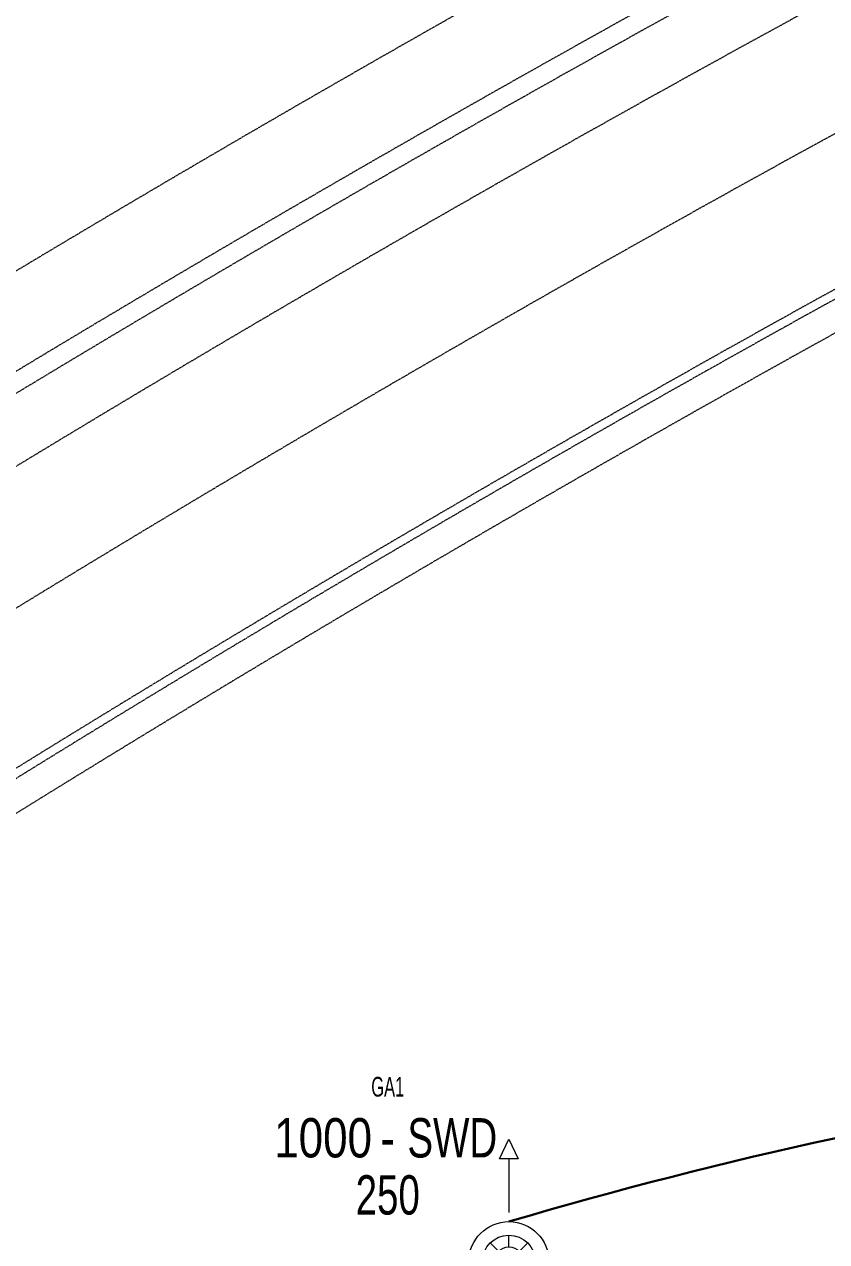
# Model space of a CAD drawing. Extents: x -1457 to 23780, y -2071 to 4205.
# Drawn here: x 13277.4 to 13542.5, y 1054.9 to 1457.1 of the extents above; entities that cross this region are included whole.
import ezdxf
from ezdxf.enums import TextEntityAlignment as Align

# ---------------------------------------------------------------- set-up
doc = ezdxf.new("R2010")
doc.units = 0
doc.header["$MEASUREMENT"] = 0
doc.linetypes.add('HIDDEN', pattern=[0.375, 0.25, -0.125])
doc.layers.get('0').update_dxf_attribs({"color": 9, "lineweight": 9})
for name, color, linetype, lineweight in [('-M-HV-MNF-KOD', 241, 'Continuous', 9), ('-M-HV-MNF-OLCU', 241, 'Continuous', 9), ('-M-HVAC-S-MNF2B', 141, 'Continuous', 9), ('-M-HVAC-S-MNFTXT', 61, 'Continuous', 9), ('E-KABLO', 7, 'Continuous', 30), ('M-TEFRIS2-015', 129, 'Continuous', 9)]:
    doc.layers.add(name, color=color, linetype=linetype, lineweight=lineweight)
doc.layers.add('-M-HV-MNF-TIP', color=168, linetype='Continuous', lineweight=9, plot=False)
doc.styles.add('Arial', font='arial.ttf', dxfattribs={"height": 2.5})
doc.styles.add('DEBI-BLOCK', font='arial.ttf', dxfattribs={"width": 0.8})

# ---------------------------------------------------------------- blocks, each defined once
blk = doc.blocks.new('2D-NZ1-265')
for p, q in [((0, 4.87), (0, 8.77)), ((-3.44, 3.44), (-6.2, 6.2)), ((3.44, 3.44), (6.2, 6.2)), ((-4.87, 0), (-8.77, 0)), ((-3.44, -3.44), (-6.2, -6.2)), ((3.44, -3.44), (6.2, -6.2)), ((4.87, 0), (8.77, 0)), ((0, -4.87), (0, -8.77))]:
    blk.add_line(p, q)
for points in [[(-0.01, 34.02), (-3.08, 34.02), (0, 40.49), (3.08, 34.02), (0, 34.02), (0, 16.25)], [(-34.02, -0.01), (-34.02, -3.08), (-40.49, 0), (-34.02, 3.08), (-34.02, 0), (-16.25, 0)], [(0.01, -34.02), (3.08, -34.02), (0, -40.49), (-3.08, -34.02), (0, -34.02), (0, -16.25)]]:
    blk.add_lwpolyline(points)
for radius in [13.25, 8.77, 4.87]:
    blk.add_circle((0, 0), radius)
at = {"layer": '-M-HV-MNF-TIP', "style": 'DEBI-BLOCK', "width": 0.8, "flags": 9}
for tag, p in [('X', (-3.36, -0.2)), ('Y', (-0.75, -0.2)), ('BLNAME', (-0.58, 1.16)), ('Z', (2.04, -0.2)), ('DEBI', (-3.36, -1.7))]:
    blk.add_attdef(tag, p, '', height=1, dxfattribs=at)
blk.add_attdef('KOT', text='', height=1, dxfattribs=at).set_placement((-0.81, 1.16), align=Align.RIGHT)
blk = doc.blocks.new('DEBI110')
at = {"layer": '-M-HV-MNF-KOD', "style": 'Arial', "width": 0.8, "flags": 9}
blk.add_attdef('ID', text='', height=0.3, dxfattribs=at).set_placement((0, 0), align=Align.MIDDLE)
at = {"layer": '-M-HV-MNF-KOD', "color": 241, "style": 'Arial', "width": 0.8, "flags": 9}
blk.add_attdef('KOD', text='', height=1, dxfattribs=at).set_placement((-1.249, -2.817), align=Align.TOP_LEFT)
at = {"layer": '-M-HV-MNF-OLCU', "color": 241, "style": 'Arial', "width": 0.7, "flags": 8}
blk.add_attdef('OLCU', text='', height=1, dxfattribs=at).set_placement((0, -1.751), align=Align.TOP_CENTER)
at = {"layer": '-M-HV-MNF-OLCU', "color": 85, "style": 'Arial', "width": 0.7, "flags": 8}
blk.add_attdef('TEKRAR', text='', height=1, dxfattribs=at).set_placement((0, -2.911), align=Align.TOP_CENTER)
at = {"layer": '-M-HV-MNF-TIP', "style": 'DEBI-BLOCK', "width": 0.6, "flags": 8}
blk.add_attdef('GRUP', text='', height=0.5, dxfattribs=at).set_placement((0, 0.098), align=Align.BOTTOM_CENTER)
at = {"style": 'Arial', "width": 0.8, "flags": 8}
blk.add_attdef('DEBI', text='', height=1, dxfattribs=at).set_placement((-0.4, -0.3), align=Align.TOP_RIGHT)
blk.add_attdef('DUM', text='', height=1, dxfattribs=at).set_placement((0, -0.3), align=Align.TOP_CENTER)
at = {"style": 'Arial', "width": 0.7, "flags": 8}
blk.add_attdef('TIP', text='', height=1, dxfattribs=at).set_placement((0.5, -0.3), align=Align.TOP_LEFT)

msp = doc.modelspace()

# ---------------------------------------------------------------- linework, layer by layer
at = {"layer": 'E-KABLO', "color": 6}
msp.add_arc((13870.43, -406.5), 1530.51, 89.82886, 106.43135, dxfattribs=at)
at = {"layer": 'M-TEFRIS2-015', "linetype": 'HIDDEN', "lineweight": 0}
for points in [[(13074.5, 1250.48, -0.146575), (16650.5, 2301.36, -0.146575)], [(13074.5, 1209.1, -0.147553), (16652.5, 2266.71)], [(13055.87, 1124.03, -0.149972), (16650.5, 2206.09)], [(13124.69, 1100.45), (13117.7, 1111.05, -0.146397), (16605.5, 2161.14), (16605.5, 2148.44, 0.146396), (13124.69, 1100.45, 3.321415)], [(16671.49, 2158.03, 0.152192), (13054.42, 1065.28, 0.152192)], [(13033.61, 1157.26, -0.075525), (14783.96, 1979.92, -0.075525)], [(13054.42, 1124.03), (13054.42, 704.15, -0.030791), (13682.75, 1104.54), (13576.46, 1296.45)]]:
    msp.add_lwpolyline(points, format="xyb", dxfattribs=at)
for centre, radius, start, end in [((16616.87, -4193.95), 6467.02, 89.702043, 123.213414), ((16616.39, -4192.32), 6055, 89.485085, 125.548699)]:
    msp.add_arc(centre, radius, start, end, dxfattribs=at)

# ---------------------------------------------------------------- block references
at = {"layer": '-M-HVAC-S-MNF2B', "rotation": 270}
msp.add_blockref('2D-NZ1-265', (13437.5, 1048.25), dxfattribs=at)
at = {"layer": '-M-HVAC-S-MNFTXT', "xscale": 13, "yscale": 13, "zscale": 13}
msp.add_blockref('DEBI110', (13397.45, 1099.59), dxfattribs=at).add_auto_attribs({'DEBI': '1000', 'TIP': 'SWD', 'OLCU': '250', 'GRUP': 'GA1', 'DUM': '-'})

doc.saveas('drawing.dxf')
